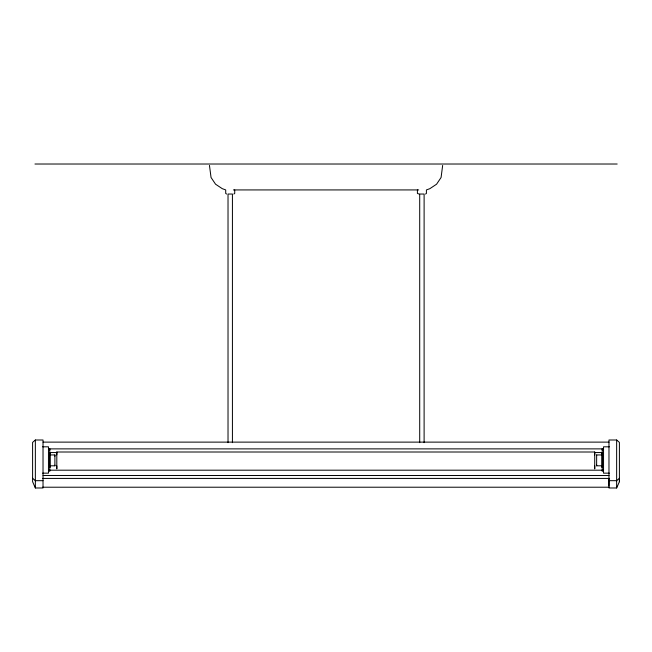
<?xml version="1.0" encoding="UTF-8"?>
<svg xmlns="http://www.w3.org/2000/svg" width="652" height="652" viewBox="0 0 652 652"><rect width="100%" height="100%" fill="white"/><g stroke="black" fill="none" stroke-linecap="round" stroke-linejoin="round"><path stroke-width="0.98" d="M49.756 450.206L49.756 448.861L49.756 471.119L49.756 469.774M50.041 455.283L50.041 452.773L50.041 467.207L50.041 466.335M49.503 465.805L54.89 465.805L54.89 465.153M49.503 454.949L54.89 454.949L54.89 465.805M56.806 465.846L56.806 468.755L56.806 452.007L594.722 452.007L594.722 468.755L594.722 465.846M228.021 442.659L228.021 194.035L232.422 194.035L232.422 442.659M234.72 189.928L234.72 193.473L233.791 194.035M417.41 189.928L417.41 193.473L419.179 194.035M419.709 442.659L419.709 194.035L424.11 194.035L424.11 442.659M602.032 465.805L596.637 465.805L596.637 465.153M602.032 454.949L596.637 454.949L596.637 465.805M601.959 466.335L601.959 467.207L601.959 452.773L601.959 455.283M602.244 469.774L602.244 471.111L602.244 448.861L602.244 450.206M616.645 487.981L616.645 440.002L608.976 440.002L608.976 487.981L616.645 487.981L619.4 481.73L619.4 478.291L616.645 480.679L608.976 480.679M619.4 481.73L619.4 442.39L616.645 440.002M442.659 165.421L441.086 177.483L436.587 184.19L429.855 188.672L426.408 189.928L426.408 193.473L425.479 194.035M35.355 440.002L32.6 442.39L32.6 481.73L35.355 487.981L43.024 487.981L43.024 440.002L35.355 440.002L35.355 487.981M34.955 164.019L617.175 164.019M233.4 189.928L418.723 189.928M226.643 194.035L225.714 193.473L225.714 189.928L222.275 188.672L215.543 184.19L211.044 177.483L209.463 165.421M43.097 442.121L609.033 442.121M42.641 446.816L48.468 446.816L48.468 464.566L48.468 473.156L42.641 473.156M609.359 446.816L603.532 446.816L603.532 464.566L603.532 473.156L609.359 473.156M49.202 448.878L602.921 448.878M50.22 452.553L57.343 452.553M594.779 452.553L601.91 452.553M49.202 470.19L602.921 470.19M43.097 475.479L609.033 475.528M42.543 478.421L609.587 478.421M43.024 480.679L35.355 480.679L32.6 478.291M42.543 487.215L609.587 487.215M608.976 478.584L608.976 485.691M596.637 454.949L596.637 455.601M594.722 452.007L594.722 454.917M56.806 452.007L56.806 454.917M54.89 454.949L54.89 456.213"/></g></svg>
